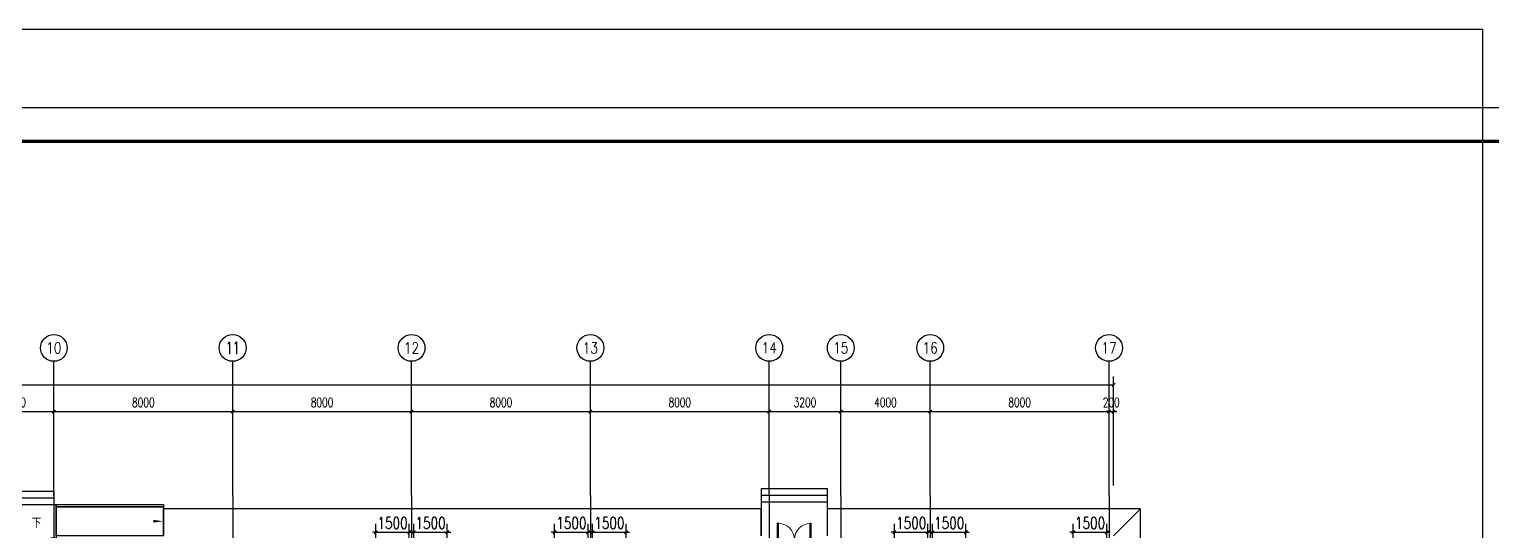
# Model space of a CAD drawing. Extents: x 0 to 2838408, y -923048 to 203859.
# Drawn here: x 2739663 to 2805081, y -189467 to -167047 of the extents above; entities that cross this region are included whole.
import ezdxf
from ezdxf.enums import TextEntityAlignment as Align

# ---------------------------------------------------------------- set-up
doc = ezdxf.new("R2010")
doc.units = 0
doc.header["$LTSCALE"] = 1000
doc.layers.add('A-ANNO-IDEN', color=3, linetype='Continuous', lineweight=0)
doc.layers.add('A-ANNO-TXT', color=7, linetype='Continuous', lineweight=0, plot=False)
for name, color, linetype in [('AXIS', 3, 'Continuous'), ('AXIS_TEXT', 7, 'Continuous'), ('BTTK', 7, 'Continuous'), ('DOTE', 8, 'Continuous'), ('E2-楼梯、坡道', 52, 'Continuous'), ('GROUND', 2, 'Continuous'), ('PUB_TITLE', 4, 'Continuous'), ('TWT_DIM', 3, 'Continuous'), ('WINDOW', 4, 'Continuous'), ('XREF', 8, 'Continuous')]:
    doc.layers.add(name, color=color, linetype=linetype)
doc.styles.add('-黑体_T3', font='', dxfattribs={"width": 0.8})
doc.styles.add('_TCH_AXIS', font='COMPLEX', dxfattribs={"bigfont": 'GBCBIG'})
doc.styles.add('_TCH_DIM_T3', font='SIMPLEX', dxfattribs={"width": 0.75, "bigfont": 'HZTXT'})
doc.styles.add('A_DIM_T3', font='SIMPLEX', dxfattribs={"width": 0.7, "bigfont": 'HZ'})
doc.styles.add('COMPLEX', font='COMPLEX')
doc.styles.add('HZ(TK)', font='geniso.shx', dxfattribs={"width": 0.9, "bigfont": 'hztxt.shx'})
doc.styles.get('-黑体_T3').set_extended_font_data('SimHei')
doc.dimstyles.new('_TCH_ARCH&&150', dxfattribs={"dimtxt": 420, "dimasz": 150, "dimexe": 375, "dimexo": 450, "dimgap": 202.5, "dimtad": 1, "dimdec": 0, "dimzin": 0, "dimdsep": 46, "dimtxsty": 'A_DIM_T3', "dimblk": 'ARCHTICK', "dimcen": 0.09, "dimclrt": 7, "dimazin": 2, "dimtfac": 1, "dimtdec": 0, "dimtix": 1, "dimtmove": 2, "dimatfit": 3, "dimfxl": 150, "dimtolj": 1, "dimtzin": 0, "dimarcsym": 0})
doc.dimstyles.new('_TWT_ARCH&&150', dxfattribs={"dimtxt": 525, "dimasz": 150, "dimexe": 375, "dimexo": 450, "dimgap": 150, "dimtad": 1, "dimdec": 0, "dimzin": 0, "dimdsep": 46, "dimtxsty": '_TCH_DIM_T3', "dimblk": 'ARCHTICK', "dimcen": 0.09, "dimclrt": 7, "dimazin": 2, "dimtfac": 1, "dimtdec": 0, "dimtix": 1, "dimtmove": 2, "dimatfit": 3, "dimfxl": 1, "dimtolj": 1, "dimtzin": 0, "dimarcsym": 0})

# ---------------------------------------------------------------- blocks, each defined once
blk = doc.blocks.new('vhtemplate_2020年新竖式图框_A0')
at = {"layer": 'PUB_TITLE', "color": 7}
blk.add_lwpolyline([(0, 0), (1189, 0), (1189, 841), (0, 841)], close=True, dxfattribs=at)
at = {"layer": 'PUB_TITLE', "const_width": 1}
blk.add_lwpolyline([(25, 10), (1179, 10), (1179, 831), (25, 831)], close=True, dxfattribs=at)
at = {"layer": 'BTTK', "color": 4, "style": 'HZ(TK)', "width": 0.9}
for tag, p in [('合作单位_001', (1143.83, 741.44)), ('建设单位_001', (1143.85, 207.44)), ('工程名称_001', (1143.62, 174.44)), ('子项名称_001', (1153.71, 157.94)), ('图纸名称_001', (1143.45, 138.94))]:
    blk.add_attdef(tag, p, '', height=3.5, dxfattribs=at)
for tag, p in [('注册证书号', (1156.5, 309.01)), ('注册印章号', (1156.5, 301.01)), ('设计号', (1154, 193)), ('图别', (1137.75, 34)), ('图号', (1170.25, 34)), ('版本号', (1137.75, 26)), ('日期', (1170.25, 26))]:
    blk.add_attdef(tag, text='', height=3.5, dxfattribs=at).set_placement(p, align=Align.MIDDLE)
blk = doc.blocks.new('_ArchTick')
at = {"color": 0, "linetype": 'ByBlock', "const_width": 0.4}
blk.add_lwpolyline([(-0.5, -0.5), (0.5, 0.5)], dxfattribs=at)
blk = doc.blocks.new('*D863')
at = {"layer": 'AXIS', "color": 0, "lineweight": -2, "transparency": 16777216}
for p, q in [((2401217, -187442), (2401217, -183767)), ((2404717, -187442), (2404717, -183767)), ((2401217, -184142), (2404717, -184142))]:
    blk.add_line(p, q, dxfattribs=at)
at = {"layer": 'Defpoints', "color": 0, "transparency": 16777216}
for p in [(2404717, -184142), (2401217, -187892), (2404717, -187892)]:
    blk.add_point(p, dxfattribs=at)
at = {"layer": 'AXIS', "color": 0, "lineweight": -2, "transparency": 16777216, "xscale": 150, "yscale": 150, "zscale": 150, "rotation": 180}
blk.add_blockref('_ArchTick', (2401217, -184142), dxfattribs=at)
at = {"layer": 'AXIS', "color": 0, "lineweight": -2, "transparency": 16777216, "xscale": 150, "yscale": 150, "zscale": 150}
blk.add_blockref('_ArchTick', (2404717, -184142), dxfattribs=at)
at = {"layer": 'AXIS', "color": 7, "transparency": 16777216, "insert": (2402967, -183730), "char_height": 420, "attachment_point": 5, "style": 'A_DIM_T3'}
blk.add_mtext('\\A1;3500', dxfattribs=at)
blk = doc.blocks.new('*D864')
at = {"layer": 'AXIS', "color": 0, "lineweight": -2, "transparency": 16777216}
for p, q in [((2404717, -187442), (2404717, -183767)), ((2412717, -187442), (2412717, -183767)), ((2404717, -184142), (2412717, -184142))]:
    blk.add_line(p, q, dxfattribs=at)
at = {"layer": 'Defpoints', "color": 0, "transparency": 16777216}
for p in [(2412717, -184142), (2404717, -187892), (2412717, -187892)]:
    blk.add_point(p, dxfattribs=at)
at = {"layer": 'AXIS', "color": 0, "lineweight": -2, "transparency": 16777216, "xscale": 150, "yscale": 150, "zscale": 150, "rotation": 180}
blk.add_blockref('_ArchTick', (2404717, -184142), dxfattribs=at)
at = {"layer": 'AXIS', "color": 0, "lineweight": -2, "transparency": 16777216, "xscale": 150, "yscale": 150, "zscale": 150}
blk.add_blockref('_ArchTick', (2412717, -184142), dxfattribs=at)
at = {"layer": 'AXIS', "color": 7, "transparency": 16777216, "insert": (2408717, -183730), "char_height": 420, "attachment_point": 5, "style": 'A_DIM_T3'}
blk.add_mtext('\\A1;8000', dxfattribs=at)
blk = doc.blocks.new('*D865')
at = {"layer": 'AXIS', "color": 0, "lineweight": -2, "transparency": 16777216}
for p, q in [((2412717, -187442), (2412717, -183767)), ((2420717, -187442), (2420717, -183767)), ((2412717, -184142), (2420717, -184142))]:
    blk.add_line(p, q, dxfattribs=at)
at = {"layer": 'Defpoints', "color": 0, "transparency": 16777216}
for p in [(2420717, -184142), (2412717, -187892), (2420717, -187892)]:
    blk.add_point(p, dxfattribs=at)
at = {"layer": 'AXIS', "color": 0, "lineweight": -2, "transparency": 16777216, "xscale": 150, "yscale": 150, "zscale": 150, "rotation": 180}
blk.add_blockref('_ArchTick', (2412717, -184142), dxfattribs=at)
at = {"layer": 'AXIS', "color": 0, "lineweight": -2, "transparency": 16777216, "xscale": 150, "yscale": 150, "zscale": 150}
blk.add_blockref('_ArchTick', (2420717, -184142), dxfattribs=at)
at = {"layer": 'AXIS', "color": 7, "transparency": 16777216, "insert": (2416717, -183730), "char_height": 420, "attachment_point": 5, "style": 'A_DIM_T3'}
blk.add_mtext('\\A1;8000', dxfattribs=at)
blk = doc.blocks.new('*D866')
at = {"layer": 'AXIS', "color": 0, "lineweight": -2, "transparency": 16777216}
for p, q in [((2420717, -187442), (2420717, -183767)), ((2428717, -187442), (2428717, -183767)), ((2420717, -184142), (2428717, -184142))]:
    blk.add_line(p, q, dxfattribs=at)
at = {"layer": 'Defpoints', "color": 0, "transparency": 16777216}
for p in [(2428717, -184142), (2420717, -187892), (2428717, -187892)]:
    blk.add_point(p, dxfattribs=at)
at = {"layer": 'AXIS', "color": 0, "lineweight": -2, "transparency": 16777216, "xscale": 150, "yscale": 150, "zscale": 150, "rotation": 180}
blk.add_blockref('_ArchTick', (2420717, -184142), dxfattribs=at)
at = {"layer": 'AXIS', "color": 0, "lineweight": -2, "transparency": 16777216, "xscale": 150, "yscale": 150, "zscale": 150}
blk.add_blockref('_ArchTick', (2428717, -184142), dxfattribs=at)
at = {"layer": 'AXIS', "color": 7, "transparency": 16777216, "insert": (2424717, -183730), "char_height": 420, "attachment_point": 5, "style": 'A_DIM_T3'}
blk.add_mtext('\\A1;8000', dxfattribs=at)
blk = doc.blocks.new('*D867')
at = {"layer": 'AXIS', "color": 0, "lineweight": -2, "transparency": 16777216}
for p, q in [((2428717, -187442), (2428717, -183767)), ((2436717, -187442), (2436717, -183767)), ((2428717, -184142), (2436717, -184142))]:
    blk.add_line(p, q, dxfattribs=at)
at = {"layer": 'Defpoints', "color": 0, "transparency": 16777216}
for p in [(2436717, -184142), (2428717, -187892), (2436717, -187892)]:
    blk.add_point(p, dxfattribs=at)
at = {"layer": 'AXIS', "color": 0, "lineweight": -2, "transparency": 16777216, "xscale": 150, "yscale": 150, "zscale": 150, "rotation": 180}
blk.add_blockref('_ArchTick', (2428717, -184142), dxfattribs=at)
at = {"layer": 'AXIS', "color": 0, "lineweight": -2, "transparency": 16777216, "xscale": 150, "yscale": 150, "zscale": 150}
blk.add_blockref('_ArchTick', (2436717, -184142), dxfattribs=at)
at = {"layer": 'AXIS', "color": 7, "transparency": 16777216, "insert": (2432717, -183730), "char_height": 420, "attachment_point": 5, "style": 'A_DIM_T3'}
blk.add_mtext('\\A1;8000', dxfattribs=at)
blk = doc.blocks.new('*D868')
at = {"layer": 'AXIS', "color": 0, "lineweight": -2, "transparency": 16777216}
for p, q in [((2436717, -187442), (2436717, -183767)), ((2439917, -187442), (2439917, -183767)), ((2436717, -184142), (2439917, -184142))]:
    blk.add_line(p, q, dxfattribs=at)
at = {"layer": 'Defpoints', "color": 0, "transparency": 16777216}
for p in [(2439917, -184142), (2436717, -187892), (2439917, -187892)]:
    blk.add_point(p, dxfattribs=at)
at = {"layer": 'AXIS', "color": 0, "lineweight": -2, "transparency": 16777216, "xscale": 150, "yscale": 150, "zscale": 150, "rotation": 180}
blk.add_blockref('_ArchTick', (2436717, -184142), dxfattribs=at)
at = {"layer": 'AXIS', "color": 0, "lineweight": -2, "transparency": 16777216, "xscale": 150, "yscale": 150, "zscale": 150}
blk.add_blockref('_ArchTick', (2439917, -184142), dxfattribs=at)
at = {"layer": 'AXIS', "color": 7, "transparency": 16777216, "insert": (2438317, -183730), "char_height": 420, "attachment_point": 5, "style": 'A_DIM_T3'}
blk.add_mtext('\\A1;3200', dxfattribs=at)
blk = doc.blocks.new('*D869')
at = {"layer": 'AXIS', "color": 0, "lineweight": -2, "transparency": 16777216}
for p, q in [((2439917, -187442), (2439917, -183767)), ((2443917, -187442), (2443917, -183767)), ((2439917, -184142), (2443917, -184142))]:
    blk.add_line(p, q, dxfattribs=at)
at = {"layer": 'Defpoints', "color": 0, "transparency": 16777216}
for p in [(2443917, -184142), (2439917, -187892), (2443917, -187892)]:
    blk.add_point(p, dxfattribs=at)
at = {"layer": 'AXIS', "color": 0, "lineweight": -2, "transparency": 16777216, "xscale": 150, "yscale": 150, "zscale": 150, "rotation": 180}
blk.add_blockref('_ArchTick', (2439917, -184142), dxfattribs=at)
at = {"layer": 'AXIS', "color": 0, "lineweight": -2, "transparency": 16777216, "xscale": 150, "yscale": 150, "zscale": 150}
blk.add_blockref('_ArchTick', (2443917, -184142), dxfattribs=at)
at = {"layer": 'AXIS', "color": 7, "transparency": 16777216, "insert": (2441917, -183730), "char_height": 420, "attachment_point": 5, "style": 'A_DIM_T3'}
blk.add_mtext('\\A1;4000', dxfattribs=at)
blk = doc.blocks.new('*D870')
at = {"layer": 'AXIS', "color": 0, "lineweight": -2, "transparency": 16777216}
for p, q in [((2443917, -187442), (2443917, -183767)), ((2451917, -187442), (2451917, -183767)), ((2443917, -184142), (2451917, -184142))]:
    blk.add_line(p, q, dxfattribs=at)
at = {"layer": 'Defpoints', "color": 0, "transparency": 16777216}
for p in [(2451917, -184142), (2443917, -187892), (2451917, -187892)]:
    blk.add_point(p, dxfattribs=at)
at = {"layer": 'AXIS', "color": 0, "lineweight": -2, "transparency": 16777216, "xscale": 150, "yscale": 150, "zscale": 150, "rotation": 180}
blk.add_blockref('_ArchTick', (2443917, -184142), dxfattribs=at)
at = {"layer": 'AXIS', "color": 0, "lineweight": -2, "transparency": 16777216, "xscale": 150, "yscale": 150, "zscale": 150}
blk.add_blockref('_ArchTick', (2451917, -184142), dxfattribs=at)
at = {"layer": 'AXIS', "color": 7, "transparency": 16777216, "insert": (2447917, -183730), "char_height": 420, "attachment_point": 5, "style": 'A_DIM_T3'}
blk.add_mtext('\\A1;8000', dxfattribs=at)
blk = doc.blocks.new('*D871')
at = {"layer": 'AXIS', "color": 0, "lineweight": -2, "transparency": 16777216}
for p, q in [((2451917, -187442), (2451917, -183767)), ((2452117, -187442), (2452117, -183767)), ((2451917, -184142), (2451767, -184142)), ((2451917, -184142), (2452117, -184142)), ((2452117, -184142), (2452267, -184142))]:
    blk.add_line(p, q, dxfattribs=at)
at = {"layer": 'Defpoints', "color": 0, "transparency": 16777216}
for p in [(2452117, -184142), (2451917, -187892), (2452117, -187892)]:
    blk.add_point(p, dxfattribs=at)
at = {"layer": 'AXIS', "color": 0, "lineweight": -2, "transparency": 16777216, "xscale": 150, "yscale": 150, "zscale": 150}
blk.add_blockref('_ArchTick', (2451917, -184142), dxfattribs=at)
at = {"layer": 'AXIS', "color": 0, "lineweight": -2, "transparency": 16777216, "xscale": 150, "yscale": 150, "zscale": 150, "rotation": 180}
blk.add_blockref('_ArchTick', (2452117, -184142), dxfattribs=at)
at = {"layer": 'AXIS', "color": 7, "transparency": 16777216, "insert": (2452017, -183730), "char_height": 420, "attachment_point": 5, "style": 'A_DIM_T3'}
blk.add_mtext('\\A1;200', dxfattribs=at)
blk = doc.blocks.new('*D872')
at = {"layer": 'AXIS', "color": 0, "lineweight": -2, "transparency": 16777216}
for p, q in [((2344917, -187442), (2344917, -182567)), ((2344917, -182942), (2452117, -182942)), ((2452117, -187442), (2452117, -182567))]:
    blk.add_line(p, q, dxfattribs=at)
at = {"layer": 'Defpoints', "color": 0, "transparency": 16777216}
for p in [(2452117, -182942), (2344917, -187892), (2452117, -187892)]:
    blk.add_point(p, dxfattribs=at)
at = {"layer": 'AXIS', "color": 0, "lineweight": -2, "transparency": 16777216, "xscale": 150, "yscale": 150, "zscale": 150, "rotation": 180}
blk.add_blockref('_ArchTick', (2344917, -182942), dxfattribs=at)
at = {"layer": 'AXIS', "color": 0, "lineweight": -2, "transparency": 16777216, "xscale": 150, "yscale": 150, "zscale": 150}
blk.add_blockref('_ArchTick', (2452117, -182942), dxfattribs=at)
at = {"layer": 'AXIS', "color": 7, "transparency": 16777216, "insert": (2398517, -182530), "char_height": 420, "attachment_point": 5, "style": 'A_DIM_T3'}
blk.add_mtext('\\A1;107200', dxfattribs=at)
blk = doc.blocks.new('_AXISO')
at = {"color": 0}
blk.add_circle((0, 0), 0.5, dxfattribs=at)
at = {"layer": 'AXIS_TEXT', "color": 0, "style": 'COMPLEX', "width": 1.041667}
blk.add_attdef('A', text='', height=0.56, dxfattribs=at).set_placement((-0.25, -0.28), (0.25, -0.28), align=Align.FIT)
blk = doc.blocks.new('$DorLib2D$00000002')
for p, q in [((-0.5, 0), (-0.5, 0.4875)), ((-0.475, 0.4875), (-0.5, 0.4875)), ((-0.475, 0), (-0.475, 0.4875)), ((0.475, 0), (0.475, 0.4875)), ((0.475, 0.4875), (0.5, 0.4875)), ((0.5, 0), (0.5, 0.4875)), ((-0.5, 0), (-0.475, 0)), ((0.5, 0), (0.475, 0))]:
    blk.add_line(p, q)
at = {"lineweight": 13}
for centre, start, end in [((-0.4875, 0), 0, 88.53072), ((0.4875, 0), 91.46928, 180)]:
    blk.add_arc(centre, 0.4875, start, end, dxfattribs=at)
blk = doc.blocks.new('*D1287')
at = {"layer": 'Defpoints', "color": 0, "linetype": 'ByBlock', "transparency": 16777216}
for p in [(2779863, -189535), (2778363, -190742), (2779863, -190742)]:
    blk.add_point(p, dxfattribs=at)
at = {"layer": 'TWT_DIM', "color": 0, "linetype": 'ByBlock', "lineweight": -2, "transparency": 16777216}
for p, q in [((2778363, -189535), (2778213, -189535)), ((2778363, -190292), (2778363, -189160)), ((2778363, -189535), (2779863, -189535)), ((2779863, -190292), (2779863, -189160)), ((2779863, -189535), (2780013, -189535))]:
    blk.add_line(p, q, dxfattribs=at)
at = {"layer": 'TWT_DIM', "color": 0, "linetype": 'ByBlock', "lineweight": -2, "transparency": 16777216, "xscale": 150, "yscale": 150, "zscale": 150}
blk.add_blockref('_ArchTick', (2778363, -189535), dxfattribs=at)
at = {"layer": 'TWT_DIM', "color": 0, "linetype": 'ByBlock', "lineweight": -2, "transparency": 16777216, "xscale": 150, "yscale": 150, "zscale": 150, "rotation": 180}
blk.add_blockref('_ArchTick', (2779863, -189535), dxfattribs=at)
at = {"layer": 'TWT_DIM', "color": 7, "linetype": 'ByBlock', "transparency": 16777216, "insert": (2779113, -189122), "char_height": 525, "attachment_point": 5, "style": '_TCH_DIM_T3'}
blk.add_mtext('\\A1;1500', dxfattribs=at)
blk = doc.blocks.new('*D1289')
at = {"layer": 'Defpoints', "color": 0, "linetype": 'ByBlock', "transparency": 16777216}
for p in [(2781563, -189535), (2780063, -190742), (2781563, -190742)]:
    blk.add_point(p, dxfattribs=at)
at = {"layer": 'TWT_DIM', "color": 0, "linetype": 'ByBlock', "lineweight": -2, "transparency": 16777216}
for p, q in [((2780063, -189535), (2779913, -189535)), ((2780063, -190292), (2780063, -189160)), ((2780063, -189535), (2781563, -189535)), ((2781563, -190292), (2781563, -189160)), ((2781563, -189535), (2781713, -189535))]:
    blk.add_line(p, q, dxfattribs=at)
at = {"layer": 'TWT_DIM', "color": 0, "linetype": 'ByBlock', "lineweight": -2, "transparency": 16777216, "xscale": 150, "yscale": 150, "zscale": 150}
blk.add_blockref('_ArchTick', (2780063, -189535), dxfattribs=at)
at = {"layer": 'TWT_DIM', "color": 0, "linetype": 'ByBlock', "lineweight": -2, "transparency": 16777216, "xscale": 150, "yscale": 150, "zscale": 150, "rotation": 180}
blk.add_blockref('_ArchTick', (2781563, -189535), dxfattribs=at)
at = {"layer": 'TWT_DIM', "color": 7, "linetype": 'ByBlock', "transparency": 16777216, "insert": (2780813, -189122), "char_height": 525, "attachment_point": 5, "style": '_TCH_DIM_T3'}
blk.add_mtext('\\A1;1500', dxfattribs=at)
blk = doc.blocks.new('*D1293')
at = {"layer": 'Defpoints', "color": 0, "linetype": 'ByBlock', "transparency": 16777216}
for p in [(2787863, -189535), (2786363, -190742), (2787863, -190742)]:
    blk.add_point(p, dxfattribs=at)
at = {"layer": 'TWT_DIM', "color": 0, "linetype": 'ByBlock', "lineweight": -2, "transparency": 16777216}
for p, q in [((2786363, -189535), (2786213, -189535)), ((2786363, -190292), (2786363, -189160)), ((2786363, -189535), (2787863, -189535)), ((2787863, -190292), (2787863, -189160)), ((2787863, -189535), (2788013, -189535))]:
    blk.add_line(p, q, dxfattribs=at)
at = {"layer": 'TWT_DIM', "color": 0, "linetype": 'ByBlock', "lineweight": -2, "transparency": 16777216, "xscale": 150, "yscale": 150, "zscale": 150}
blk.add_blockref('_ArchTick', (2786363, -189535), dxfattribs=at)
at = {"layer": 'TWT_DIM', "color": 0, "linetype": 'ByBlock', "lineweight": -2, "transparency": 16777216, "xscale": 150, "yscale": 150, "zscale": 150, "rotation": 180}
blk.add_blockref('_ArchTick', (2787863, -189535), dxfattribs=at)
at = {"layer": 'TWT_DIM', "color": 7, "linetype": 'ByBlock', "transparency": 16777216, "insert": (2787113, -189122), "char_height": 525, "attachment_point": 5, "style": '_TCH_DIM_T3'}
blk.add_mtext('\\A1;1500', dxfattribs=at)
blk = doc.blocks.new('*D1450')
at = {"layer": 'Defpoints', "color": 0, "linetype": 'ByBlock', "transparency": 16777216}
for p in [(2766363, -189535), (2764863, -190742), (2766363, -190742)]:
    blk.add_point(p, dxfattribs=at)
at = {"layer": 'TWT_DIM', "color": 0, "linetype": 'ByBlock', "lineweight": -2, "transparency": 16777216}
for p, q in [((2764863, -189535), (2764713, -189535)), ((2764863, -190292), (2764863, -189160)), ((2764863, -189535), (2766363, -189535)), ((2766363, -190292), (2766363, -189160)), ((2766363, -189535), (2766513, -189535))]:
    blk.add_line(p, q, dxfattribs=at)
at = {"layer": 'TWT_DIM', "color": 0, "linetype": 'ByBlock', "lineweight": -2, "transparency": 16777216, "xscale": 150, "yscale": 150, "zscale": 150}
blk.add_blockref('_ArchTick', (2764863, -189535), dxfattribs=at)
at = {"layer": 'TWT_DIM', "color": 0, "linetype": 'ByBlock', "lineweight": -2, "transparency": 16777216, "xscale": 150, "yscale": 150, "zscale": 150, "rotation": 180}
blk.add_blockref('_ArchTick', (2766363, -189535), dxfattribs=at)
at = {"layer": 'TWT_DIM', "color": 7, "linetype": 'ByBlock', "transparency": 16777216, "insert": (2765613, -189122), "char_height": 525, "attachment_point": 5, "style": '_TCH_DIM_T3'}
blk.add_mtext('\\A1;1500', dxfattribs=at)
blk = doc.blocks.new('*D1453')
at = {"layer": 'Defpoints', "color": 0, "linetype": 'ByBlock', "transparency": 16777216}
for p in [(2758363, -189535), (2756863, -190742), (2758363, -190742)]:
    blk.add_point(p, dxfattribs=at)
at = {"layer": 'TWT_DIM', "color": 0, "linetype": 'ByBlock', "lineweight": -2, "transparency": 16777216}
for p, q in [((2756863, -189535), (2756713, -189535)), ((2756863, -190292), (2756863, -189160)), ((2756863, -189535), (2758363, -189535)), ((2758363, -190292), (2758363, -189160)), ((2758363, -189535), (2758513, -189535))]:
    blk.add_line(p, q, dxfattribs=at)
at = {"layer": 'TWT_DIM', "color": 0, "linetype": 'ByBlock', "lineweight": -2, "transparency": 16777216, "xscale": 150, "yscale": 150, "zscale": 150}
blk.add_blockref('_ArchTick', (2756863, -189535), dxfattribs=at)
at = {"layer": 'TWT_DIM', "color": 0, "linetype": 'ByBlock', "lineweight": -2, "transparency": 16777216, "xscale": 150, "yscale": 150, "zscale": 150, "rotation": 180}
blk.add_blockref('_ArchTick', (2758363, -189535), dxfattribs=at)
at = {"layer": 'TWT_DIM', "color": 7, "linetype": 'ByBlock', "transparency": 16777216, "insert": (2757613, -189122), "char_height": 525, "attachment_point": 5, "style": '_TCH_DIM_T3'}
blk.add_mtext('\\A1;1500', dxfattribs=at)
blk = doc.blocks.new('*D1457')
at = {"layer": 'Defpoints', "color": 0, "linetype": 'ByBlock', "transparency": 16777216}
for p in [(2764663, -189535), (2763163, -190742), (2764663, -190742)]:
    blk.add_point(p, dxfattribs=at)
at = {"layer": 'TWT_DIM', "color": 0, "linetype": 'ByBlock', "lineweight": -2, "transparency": 16777216}
for p, q in [((2763163, -189535), (2763013, -189535)), ((2763163, -190292), (2763163, -189160)), ((2763163, -189535), (2764663, -189535)), ((2764663, -190292), (2764663, -189160)), ((2764663, -189535), (2764813, -189535))]:
    blk.add_line(p, q, dxfattribs=at)
at = {"layer": 'TWT_DIM', "color": 0, "linetype": 'ByBlock', "lineweight": -2, "transparency": 16777216, "xscale": 150, "yscale": 150, "zscale": 150}
blk.add_blockref('_ArchTick', (2763163, -189535), dxfattribs=at)
at = {"layer": 'TWT_DIM', "color": 0, "linetype": 'ByBlock', "lineweight": -2, "transparency": 16777216, "xscale": 150, "yscale": 150, "zscale": 150, "rotation": 180}
blk.add_blockref('_ArchTick', (2764663, -189535), dxfattribs=at)
at = {"layer": 'TWT_DIM', "color": 7, "linetype": 'ByBlock', "transparency": 16777216, "insert": (2763913, -189122), "char_height": 525, "attachment_point": 5, "style": '_TCH_DIM_T3'}
blk.add_mtext('\\A1;1500', dxfattribs=at)
blk = doc.blocks.new('*D1468')
at = {"layer": 'Defpoints', "color": 0, "linetype": 'ByBlock', "transparency": 16777216}
for p in [(2756663, -189535), (2755163, -190742), (2756663, -190742)]:
    blk.add_point(p, dxfattribs=at)
at = {"layer": 'TWT_DIM', "color": 0, "linetype": 'ByBlock', "lineweight": -2, "transparency": 16777216}
for p, q in [((2755163, -189535), (2755013, -189535)), ((2755163, -190292), (2755163, -189160)), ((2755163, -189535), (2756663, -189535)), ((2756663, -190292), (2756663, -189160)), ((2756663, -189535), (2756813, -189535))]:
    blk.add_line(p, q, dxfattribs=at)
at = {"layer": 'TWT_DIM', "color": 0, "linetype": 'ByBlock', "lineweight": -2, "transparency": 16777216, "xscale": 150, "yscale": 150, "zscale": 150}
blk.add_blockref('_ArchTick', (2755163, -189535), dxfattribs=at)
at = {"layer": 'TWT_DIM', "color": 0, "linetype": 'ByBlock', "lineweight": -2, "transparency": 16777216, "xscale": 150, "yscale": 150, "zscale": 150, "rotation": 180}
blk.add_blockref('_ArchTick', (2756663, -189535), dxfattribs=at)
at = {"layer": 'TWT_DIM', "color": 7, "linetype": 'ByBlock', "transparency": 16777216, "insert": (2755913, -189122), "char_height": 525, "attachment_point": 5, "style": '_TCH_DIM_T3'}
blk.add_mtext('\\A1;1500', dxfattribs=at)
blk = doc.blocks.new('1F1')
at = {"layer": 'A-ANNO-IDEN'}
blk.add_lwpolyline([(2404351.5, -189042.2, 0, 0, 0), (2409616.7, -189042.2, 0, 120, 0), (2409166.7, -189042.2, 0, 0, 0)], format="xyseb", dxfattribs=at)
at = {"layer": 'AXIS'}
for p, q in [((2404716.7, -187892.2), (2404716.7, -181892.2)), ((2412716.7, -187892.2), (2412716.7, -181892.2)), ((2420716.7, -187892.2), (2420716.7, -181892.2)), ((2428716.7, -187892.2), (2428716.7, -181892.2)), ((2436716.7, -187892.2), (2436716.7, -181892.2)), ((2439916.7, -187892.2), (2439916.7, -181892.2)), ((2443916.7, -187892.2), (2443916.7, -181892.2)), ((2451916.7, -187892.2), (2451916.7, -181892.2))]:
    blk.add_line(p, q, dxfattribs=at)
at = {"layer": 'Defpoints', "color": 250}
blk.add_lwpolyline([(2326685.8, -167047), (2468623.3, -167047), (2468623.3, -240163.8), (2326685.8, -240163.8)], close=True, dxfattribs=at)
at = {"layer": 'DOTE'}
for p, q in [((2404716.7, -187892.2), (2404716.7, -271092.2)), ((2412716.7, -187892.2), (2412716.7, -271092.2)), ((2420716.7, -187892.2), (2420716.7, -271092.2)), ((2428716.7, -187892.2), (2428716.7, -271092.2)), ((2436716.7, -187892.2), (2436716.7, -271092.2)), ((2439916.7, -187892.2), (2439916.7, -271092.2)), ((2443916.7, -187892.2), (2443916.7, -271092.2)), ((2451916.7, -187892.2), (2451916.7, -271092.2))]:
    blk.add_line(p, q, dxfattribs=at)
at = {"layer": 'E2-楼梯、坡道'}
for points in [[(2393116.7, -187992.2), (2393116.7, -187692.2), (2404716.7, -187692.2), (2404716.7, -188292.2)], [(2439316.7, -187892.2), (2439316.7, -187592.2), (2436359.3, -187592.2), (2436359.3, -187892.2)], [(2393116.7, -188292.2), (2393116.7, -187992.2), (2404716.7, -187992.2), (2404716.7, -188292.2)], [(2439316.7, -188192.2), (2439316.7, -187892.2), (2436359.3, -187892.2), (2436359.3, -188192.2)], [(2439316.7, -189692.2), (2439316.7, -188192.2), (2436359.3, -188192.2), (2436359.3, -189692.2)]]:
    blk.add_lwpolyline(points, dxfattribs=at)
for points in [[(2393316.7, -191392.2), (2393316.7, -189792.2), (2393116.7, -189792.2), (2393116.7, -188292.2), (2404816.7, -188292.2), (2404816.7, -189792.2), (2404576.7, -189792.2), (2404566.7, -191392.2)], [(2409616.7, -188292.2), (2409616.7, -188392.2), (2404816.7, -188392.2), (2404816.7, -188292.2)], [(2404816.7, -188392.2), (2409616.7, -188392.2), (2409616.7, -189692.2), (2404816.7, -189692.2)]]:
    blk.add_lwpolyline(points, close=True, dxfattribs=at)
at = {"layer": 'GROUND'}
for p, q in [((2436359.3, -188492.2), (2409616.7, -188492.2)), ((2409616.7, -189692.2), (2409616.7, -188492.2)), ((2436359.3, -189692.2), (2436359.3, -188492.2)), ((2453316.7, -188492.2), (2439316.7, -188492.2)), ((2439316.7, -189692.2), (2439316.7, -188492.2)), ((2452116.7, -189692.2), (2453316.7, -188492.2)), ((2453316.7, -270492.2), (2453316.7, -188492.2))]:
    blk.add_line(p, q, dxfattribs=at)
at = {"layer": 'AXIS'}
ref = blk.add_blockref('_AXISO', (2404716.7, -181292.2), dxfattribs=dict(at, xscale=1200, yscale=1200, zscale=1200))
ref.add_attrib('A', '10', dxfattribs={"layer": 'AXIS_TEXT', "height": 492.67, "style": '_TCH_AXIS'}).set_placement((2404376.6, -181538.5), (2405056.9, -181538.5), align=Align.FIT)
ref = blk.add_blockref('_AXISO', (2412716.7, -181292.2), dxfattribs=dict(at, xscale=1200, yscale=1200, zscale=1200))
ref.add_attrib('A', '11', dxfattribs={"layer": 'AXIS_TEXT', "height": 553.14, "style": '_TCH_AXIS'}).set_placement((2412400.7, -181568.8), (2413032.8, -181568.8), align=Align.FIT)
ref = blk.add_blockref('_AXISO', (2420716.7, -181292.2), dxfattribs=dict(at, xscale=1200, yscale=1200, zscale=1200))
ref.add_attrib('A', '12', dxfattribs={"layer": 'AXIS_TEXT', "height": 492.67, "style": '_TCH_AXIS'}).set_placement((2420376.6, -181538.5), (2421056.9, -181538.5), align=Align.FIT)
ref = blk.add_blockref('_AXISO', (2428716.7, -181292.2), dxfattribs=dict(at, xscale=1200, yscale=1200, zscale=1200))
ref.add_attrib('A', '13', dxfattribs={"layer": 'AXIS_TEXT', "height": 492.67, "style": '_TCH_AXIS'}).set_placement((2428376.6, -181538.5), (2429056.9, -181538.5), align=Align.FIT)
ref = blk.add_blockref('_AXISO', (2436716.7, -181292.2), dxfattribs=dict(at, xscale=1200, yscale=1200, zscale=1200))
ref.add_attrib('A', '14', dxfattribs={"layer": 'AXIS_TEXT', "height": 471.11, "style": '_TCH_AXIS'}).set_placement((2436369, -181527.7), (2437064.5, -181527.7), align=Align.FIT)
ref = blk.add_blockref('_AXISO', (2439916.7, -181292.2), dxfattribs=dict(at, xscale=1200, yscale=1200, zscale=1200))
ref.add_attrib('A', '15', dxfattribs={"layer": 'AXIS_TEXT', "height": 492.67, "style": '_TCH_AXIS'}).set_placement((2439576.6, -181538.5), (2440256.9, -181538.5), align=Align.FIT)
ref = blk.add_blockref('_AXISO', (2443916.7, -181292.2), dxfattribs=dict(at, xscale=1200, yscale=1200, zscale=1200))
ref.add_attrib('A', '16', dxfattribs={"layer": 'AXIS_TEXT', "height": 492.67, "style": '_TCH_AXIS'}).set_placement((2443576.6, -181538.5), (2444256.9, -181538.5), align=Align.FIT)
ref = blk.add_blockref('_AXISO', (2451916.7, -181292.2), dxfattribs=dict(at, xscale=1200, yscale=1200, zscale=1200))
ref.add_attrib('A', '17', dxfattribs={"layer": 'AXIS_TEXT', "height": 492.67, "style": '_TCH_AXIS'}).set_placement((2451576.6, -181538.5), (2452256.9, -181538.5), align=Align.FIT)
at = {"layer": 'WINDOW', "xscale": -1500, "yscale": -1500, "zscale": -1500, "rotation": 180}
blk.add_blockref('$DorLib2D$00000002', (2437841.7, -189867.2), dxfattribs=at)
at = {"layer": 'A-ANNO-TXT', "color": 7, "style": '-黑体_T3', "width": 0.8}
blk.add_text('下', height=394.3, dxfattribs=at).set_placement((2403723.8, -189304.7))
at = {"layer": 'AXIS'}
for p1, p2, distance, picture, middle in [((2344916.7, -187892.2), (2452116.7, -187892.2), 4950, '*D872', (2398516.7, -182529.7)), ((2401216.7, -187892.2), (2404716.7, -187892.2), 3750, '*D863', (2402966.7, -183729.7)), ((2404716.7, -187892.2), (2412716.7, -187892.2), 3750, '*D864', (2408716.7, -183729.7)), ((2412716.7, -187892.2), (2420716.7, -187892.2), 3750, '*D865', (2416716.7, -183729.7)), ((2420716.7, -187892.2), (2428716.7, -187892.2), 3750, '*D866', (2424716.7, -183729.7)), ((2428716.7, -187892.2), (2436716.7, -187892.2), 3750, '*D867', (2432716.7, -183729.7)), ((2436716.7, -187892.2), (2439916.7, -187892.2), 3750, '*D868', (2438316.7, -183729.7)), ((2439916.7, -187892.2), (2443916.7, -187892.2), 3750, '*D869', (2441916.7, -183729.7)), ((2443916.7, -187892.2), (2451916.7, -187892.2), 3750, '*D870', (2447916.7, -183729.7)), ((2451916.7, -187892.2), (2452116.7, -187892.2), 3750, '*D871', (2452016.7, -183729.7))]:
    dim = blk.add_aligned_dim(p1=p1, p2=p2, distance=distance, dimstyle='_TCH_ARCH&&150', dxfattribs=at)
    dim.commit()
    dim.dimension.update_dxf_attribs({"geometry": picture, "text_midpoint": middle})

msp = doc.modelspace()

# ---------------------------------------------------------------- block references
at = {"xscale": 150, "yscale": 150, "zscale": 150}
msp.add_blockref('vhtemplate_2020年新竖式图框_A0', (2660058, -296707.3), dxfattribs=at)
at = {"layer": 'XREF'}
msp.add_blockref('1F1', (336045.8, 0), dxfattribs=at)

# ---------------------------------------------------------------- dimensions: what is measured, and where the dimension line sits
at = {"layer": 'TWT_DIM', "linetype": 'ByBlock'}
for p1, p2, picture, middle in [((2755162.5, -190742.2), (2756662.5, -190742.2), '*D1468', (2755912.5, -189122.3)), ((2756862.5, -190742.2), (2758362.5, -190742.2), '*D1453', (2757612.5, -189122.3)), ((2763162.5, -190742.2), (2764662.5, -190742.2), '*D1457', (2763912.5, -189122.3)), ((2764862.5, -190742.2), (2766362.5, -190742.2), '*D1450', (2765612.5, -189122.3)), ((2778362.5, -190742.2), (2779862.5, -190742.2), '*D1287', (2779112.5, -189122.3)), ((2780062.5, -190742.2), (2781562.5, -190742.2), '*D1289', (2780812.5, -189122.3)), ((2786362.5, -190742.2), (2787862.5, -190742.2), '*D1293', (2787112.5, -189122.3))]:
    dim = msp.add_aligned_dim(p1=p1, p2=p2, distance=1207.4, dimstyle='_TWT_ARCH&&150', dxfattribs=at)
    dim.commit()
    dim.dimension.update_dxf_attribs({"geometry": picture, "text_midpoint": middle})

doc.saveas('drawing.dxf')
